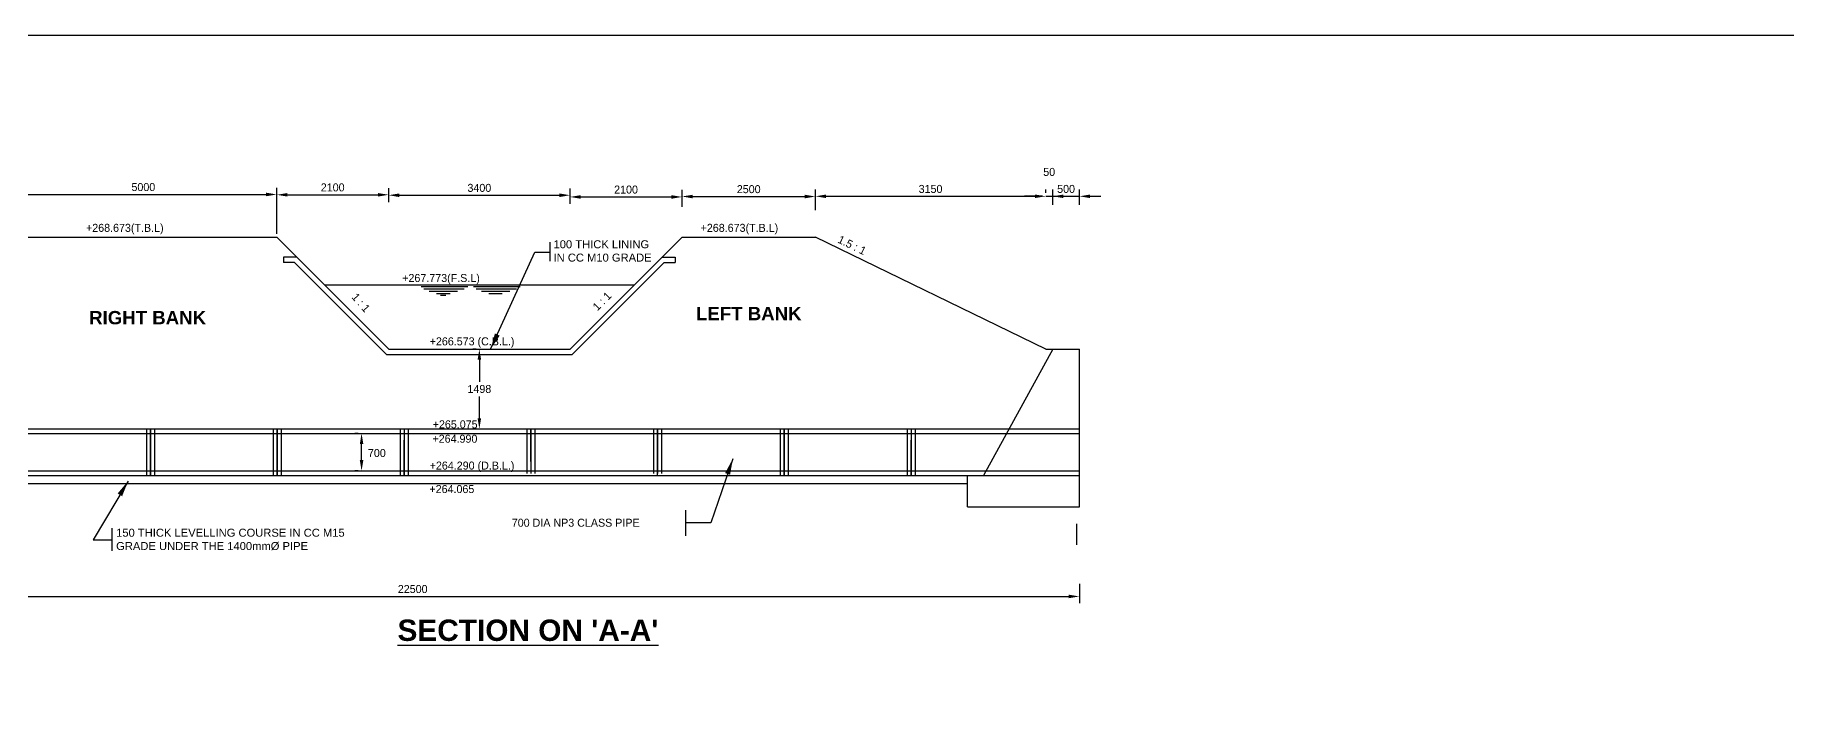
# Model space of a CAD drawing. Header units: millimetres. Extents: x 2268 to 3145, y -346 to 298.
# Drawn here: x 2495.9 to 2824.3, y 174.1 to 297.6 of the extents above; entities that cross this region are included whole.
import ezdxf

# ---------------------------------------------------------------- set-up
doc = ezdxf.new("R2010")
doc.units = ezdxf.units.MM
doc.linetypes.add('DASHED', pattern=[19.05, 12.7, -6.35])
doc.layers.add('BASIC', color=18, linetype='Continuous')
doc.dimstyles.new('ISO-25', dxfattribs={"dimtxt": 2.5, "dimasz": 4, "dimexe": 1.25, "dimexo": 0.625, "dimtad": 1, "dimtih": 1, "dimtoh": 1, "dimtxsty": 'Standard', "dimcen": 2.5, "dimadec": 0, "dimazin": 0, "dimtfac": 1, "dimtmove": 0, "dimatfit": 3, "dimfxl": 1, "dimarcsym": 0})

# ---------------------------------------------------------------- blocks, each defined once
blk = doc.blocks.new('*D7')
at = {"layer": 'BASIC', "color": 0, "lineweight": -2, "transparency": 16777216}
for p, q in [((2556.45, 222.92), (2555.82, 222.92)), ((2557.07, 217.92), (2557.07, 220.92)), ((2556.45, 215.92), (2555.82, 215.92))]:
    blk.add_line(p, q, dxfattribs=at)
at = {"layer": 'BASIC', "color": 0, "transparency": 16777216}
for points in [[(2556.74, 220.92), (2557.41, 220.92), (2557.07, 222.92)], [(2556.74, 217.92), (2557.41, 217.92), (2557.07, 215.92)]]:
    blk.add_solid(points, dxfattribs=at)
at = {"layer": 'Defpoints', "color": 0, "transparency": 16777216}
for p in [(2557.07, 222.92), (2557.07, 222.92), (2557.07, 215.92)]:
    blk.add_point(p, dxfattribs=at)
at = {"layer": 'BASIC', "color": 0, "transparency": 16777216, "insert": (2559.94, 219.25), "char_height": 1.5, "attachment_point": 5}
blk.add_mtext('700', dxfattribs=at)
blk = doc.blocks.new('*D8')
at = {"layer": 'BASIC', "color": 0, "lineweight": -2, "transparency": 16777216}
for p, q in [((2491.16, 265.3), (2491.16, 268.98)), ((2493.16, 267.73), (2539.16, 267.73)), ((2541.16, 265.3), (2541.16, 268.98))]:
    blk.add_line(p, q, dxfattribs=at)
at = {"layer": 'BASIC', "color": 0, "transparency": 16777216}
for points in [[(2493.16, 268.07), (2493.16, 267.4), (2491.16, 267.73)], [(2539.16, 268.07), (2539.16, 267.4), (2541.16, 267.73)]]:
    blk.add_solid(points, dxfattribs=at)
at = {"layer": 'Defpoints', "color": 0, "transparency": 16777216}
for p in [(2541.16, 267.73), (2491.16, 264.68), (2541.16, 264.68)]:
    blk.add_point(p, dxfattribs=at)
at = {"layer": 'BASIC', "color": 0, "transparency": 16777216, "insert": (2516.16, 269.11), "char_height": 1.5, "attachment_point": 5}
blk.add_mtext('5000', dxfattribs=at)
blk = doc.blocks.new('*D9')
at = {"layer": 'BASIC', "color": 0, "lineweight": -2, "transparency": 16777216}
for p, q in [((2541.16, 260.37), (2541.16, 268.92)), ((2543.16, 267.67), (2560.16, 267.67)), ((2562.16, 266.27), (2562.16, 268.92))]:
    blk.add_line(p, q, dxfattribs=at)
at = {"layer": 'BASIC', "color": 0, "transparency": 16777216}
for points in [[(2543.16, 268), (2543.16, 267.34), (2541.16, 267.67)], [(2560.16, 268), (2560.16, 267.34), (2562.16, 267.67)]]:
    blk.add_solid(points, dxfattribs=at)
at = {"layer": 'Defpoints', "color": 0, "transparency": 16777216}
for p in [(2562.16, 267.67), (2562.16, 265.64), (2541.16, 259.75)]:
    blk.add_point(p, dxfattribs=at)
at = {"layer": 'BASIC', "color": 0, "transparency": 16777216, "insert": (2551.66, 269.05), "char_height": 1.5, "attachment_point": 5}
blk.add_mtext('2100', dxfattribs=at)
blk = doc.blocks.new('*D10')
at = {"layer": 'BASIC', "color": 0, "lineweight": -2, "transparency": 16777216}
for p, q in [((2562.16, 266.27), (2562.16, 268.84)), ((2564.16, 267.59), (2594.16, 267.59)), ((2596.16, 266.21), (2596.16, 268.84))]:
    blk.add_line(p, q, dxfattribs=at)
at = {"layer": 'BASIC', "color": 0, "transparency": 16777216}
for points in [[(2564.16, 267.92), (2564.16, 267.25), (2562.16, 267.59)], [(2594.16, 267.92), (2594.16, 267.25), (2596.16, 267.59)]]:
    blk.add_solid(points, dxfattribs=at)
at = {"layer": 'Defpoints', "color": 0, "transparency": 16777216}
for p in [(2596.16, 267.59), (2562.16, 265.64), (2596.16, 265.58)]:
    blk.add_point(p, dxfattribs=at)
at = {"layer": 'BASIC', "color": 0, "transparency": 16777216, "insert": (2579.16, 268.96), "char_height": 1.5, "attachment_point": 5}
blk.add_mtext('3400', dxfattribs=at)
blk = doc.blocks.new('*D11')
at = {"layer": 'BASIC', "color": 0, "lineweight": -2, "transparency": 16777216}
for p, q in [((2596.16, 265.97), (2596.16, 268.52)), ((2598.16, 267.27), (2615.16, 267.27)), ((2617.16, 267.42), (2617.16, 268.52))]:
    blk.add_line(p, q, dxfattribs=at)
at = {"layer": 'BASIC', "color": 0, "transparency": 16777216}
for points in [[(2598.16, 267.6), (2598.16, 266.93), (2596.16, 267.27)], [(2615.16, 267.6), (2615.16, 266.93), (2617.16, 267.27)]]:
    blk.add_solid(points, dxfattribs=at)
at = {"layer": 'Defpoints', "color": 0, "transparency": 16777216}
for p in [(2617.16, 267.27), (2617.16, 266.79), (2596.16, 265.34)]:
    blk.add_point(p, dxfattribs=at)
at = {"layer": 'BASIC', "color": 0, "transparency": 16777216, "insert": (2606.66, 268.64), "char_height": 1.5, "attachment_point": 5}
blk.add_mtext('2100', dxfattribs=at)
blk = doc.blocks.new('*D12')
at = {"layer": 'BASIC', "color": 0, "lineweight": -2, "transparency": 16777216}
for p, q in [((2617.16, 265.42), (2617.16, 268.6)), ((2619.16, 267.35), (2640.16, 267.35)), ((2642.16, 265.11), (2642.16, 268.6))]:
    blk.add_line(p, q, dxfattribs=at)
at = {"layer": 'BASIC', "color": 0, "transparency": 16777216}
for points in [[(2619.16, 267.68), (2619.16, 267.01), (2617.16, 267.35)], [(2640.16, 267.68), (2640.16, 267.01), (2642.16, 267.35)]]:
    blk.add_solid(points, dxfattribs=at)
at = {"layer": 'Defpoints', "color": 0, "transparency": 16777216}
for p in [(2642.16, 267.35), (2617.16, 264.8), (2642.16, 264.48)]:
    blk.add_point(p, dxfattribs=at)
at = {"layer": 'BASIC', "color": 0, "transparency": 16777216, "insert": (2629.66, 268.72), "char_height": 1.5, "attachment_point": 5}
blk.add_mtext('2500', dxfattribs=at)
blk = doc.blocks.new('*D13')
at = {"layer": 'BASIC', "color": 0, "lineweight": -2, "transparency": 16777216}
for p, q in [((2642.16, 264.82), (2642.16, 268.64)), ((2644.16, 267.39), (2683.35, 267.39)), ((2685.35, 268.01), (2685.35, 268.64))]:
    blk.add_line(p, q, dxfattribs=at)
at = {"layer": 'BASIC', "color": 0, "transparency": 16777216}
for points in [[(2644.16, 267.72), (2644.16, 267.06), (2642.16, 267.39)], [(2683.35, 267.72), (2683.35, 267.06), (2685.35, 267.39)]]:
    blk.add_solid(points, dxfattribs=at)
at = {"layer": 'Defpoints', "color": 0, "transparency": 16777216}
for p in [(2685.35, 267.39), (2685.35, 267.39), (2642.16, 264.19)]:
    blk.add_point(p, dxfattribs=at)
at = {"layer": 'BASIC', "color": 0, "transparency": 16777216, "insert": (2663.75, 268.76), "char_height": 1.5, "attachment_point": 5}
blk.add_mtext('3150', dxfattribs=at)
blk = doc.blocks.new('*D15')
at = {"layer": 'BASIC', "color": 0, "lineweight": -2, "transparency": 16777216}
for p, q in [((2578.54, 238.75), (2577.91, 238.75)), ((2579.16, 236.75), (2579.16, 232.63)), ((2579.16, 225.77), (2579.16, 229.88)), ((2578.54, 223.77), (2577.91, 223.77))]:
    blk.add_line(p, q, dxfattribs=at)
at = {"layer": 'BASIC', "color": 0, "transparency": 16777216}
for points in [[(2578.83, 236.75), (2579.49, 236.75), (2579.16, 238.75)], [(2578.83, 225.77), (2579.49, 225.77), (2579.16, 223.77)]]:
    blk.add_solid(points, dxfattribs=at)
at = {"layer": 'Defpoints', "color": 0, "transparency": 16777216}
for p in [(2579.16, 238.75), (2579.16, 223.77), (2579.16, 223.77)]:
    blk.add_point(p, dxfattribs=at)
at = {"layer": 'BASIC', "color": 0, "transparency": 16777216, "insert": (2579.16, 231.26), "char_height": 1.5, "attachment_point": 5}
blk.add_mtext('1498', dxfattribs=at)
blk = doc.blocks.new('*D32')
at = {"layer": 'BASIC', "color": 0, "lineweight": -2, "transparency": 16777216}
for p, q in [((2441.66, 194.89), (2441.66, 191.12)), ((2691.66, 194.72), (2691.66, 191.12)), ((2443.66, 192.37), (2689.66, 192.37))]:
    blk.add_line(p, q, dxfattribs=at)
at = {"layer": 'BASIC', "color": 0, "transparency": 16777216}
for points in [[(2443.66, 192.7), (2443.66, 192.04), (2441.66, 192.37)], [(2689.66, 192.7), (2689.66, 192.04), (2691.66, 192.37)]]:
    blk.add_solid(points, dxfattribs=at)
at = {"layer": 'Defpoints', "color": 0, "transparency": 16777216}
for p in [(2441.66, 195.51), (2691.66, 195.34), (2691.66, 192.37)]:
    blk.add_point(p, dxfattribs=at)
at = {"layer": 'BASIC', "color": 0, "transparency": 16777216, "insert": (2566.66, 193.75), "char_height": 1.5, "attachment_point": 5}
blk.add_mtext('22500', dxfattribs=at)
blk = doc.blocks.new('*D103')
at = {"layer": 'BASIC', "color": 0, "lineweight": -2, "transparency": 16777216}
for p, q in [((2683.35, 267.39), (2681.35, 267.39)), ((2685.35, 268.01), (2685.35, 268.64)), ((2685.35, 267.39), (2686.66, 267.39)), ((2686.66, 265.8), (2686.66, 268.64)), ((2688.66, 267.39), (2690.66, 267.39))]:
    blk.add_line(p, q, dxfattribs=at)
at = {"layer": 'BASIC', "color": 0, "transparency": 16777216}
for points in [[(2683.35, 267.72), (2683.35, 267.06), (2685.35, 267.39)], [(2688.66, 267.72), (2688.66, 267.06), (2686.66, 267.39)]]:
    blk.add_solid(points, dxfattribs=at)
at = {"layer": 'Defpoints', "color": 0, "transparency": 16777216}
for p in [(2685.35, 267.39), (2686.66, 267.39), (2686.66, 265.18)]:
    blk.add_point(p, dxfattribs=at)
at = {"layer": 'BASIC', "color": 0, "transparency": 16777216, "insert": (2686, 271.95), "char_height": 1.5, "attachment_point": 5}
blk.add_mtext('50', dxfattribs=at)

msp = doc.modelspace()

# ---------------------------------------------------------------- linework, layer by layer
at = {"color": 0}
for p, q in [((2491.16079, 259.74587), (2541.16079, 259.74587)), ((2541.16079, 259.74587), (2562.16079, 238.74587)), ((2617.16079, 259.74587), (2596.16079, 238.74587)), ((2592.38113, 258.7892), (2592.38113, 255.23969)), ((2544.94079, 255.96587), (2542.44842, 255.96587)), ((2543.44842, 255.96587), (2542.44842, 255.96587)), ((2542.44842, 255.96587), (2542.44842, 254.96587)), ((2544.52519, 254.96726), (2542.44842, 254.96726)), ((2544.52519, 254.96726), (2561.74657, 237.74587)), ((2613.79639, 254.96726), (2596.575, 237.74587)), ((2613.38079, 255.96587), (2615.87316, 255.96587)), ((2613.79639, 254.96726), (2615.87316, 254.96726)), ((2614.87316, 255.96587), (2615.87316, 255.96587)), ((2615.87316, 255.96587), (2615.87316, 254.96587)), ((2583.13349, 250.74587), (2550.16079, 250.74587)), ((2608.16079, 250.74587), (2550.16079, 250.74587)), ((2568.23046, 250.47602), (2577.01508, 250.47602)), ((2568.73618, 250.01403), (2576.28787, 250.01403)), ((2578.03478, 250.47602), (2586.8194, 250.47602)), ((2578.5405, 250.01403), (2586.0922, 250.01403)), ((2569.74545, 249.61504), (2575.06579, 249.61504)), ((2571.10214, 249.18975), (2573.6559, 249.18975)), ((2571.87358, 248.8442), (2572.88445, 248.8442)), ((2579.54977, 249.61504), (2584.87011, 249.61504)), ((2580.90646, 249.18975), (2583.46022, 249.18975)), ((2561.74657, 237.74587), (2596.575, 237.74587)), ((2691.12486, 205.96465), (2691.12486, 202.07313))]:
    msp.add_line(p, q, dxfattribs=at)
at = {"color": 0, "linetype": 'ByBlock'}
for p, q in [((2516.74679, 223.76587), (2516.74679, 215.06587)), ((2518.24679, 223.76587), (2518.24679, 215.06587)), ((2540.51479, 223.76587), (2540.51479, 215.06587)), ((2542.01479, 223.76587), (2542.01479, 215.06587)), ((2564.28279, 223.76587), (2564.28279, 215.06587)), ((2565.78279, 223.76587), (2565.78279, 215.06587)), ((2588.05079, 223.76587), (2588.05079, 215.41587)), ((2589.55079, 223.76587), (2589.55079, 215.41587)), ((2611.81879, 223.76587), (2611.81879, 215.41587)), ((2613.31879, 223.76587), (2613.31879, 215.41587)), ((2635.58679, 223.76587), (2635.58679, 215.06587)), ((2637.08679, 223.76587), (2637.08679, 215.06587)), ((2659.35479, 223.76587), (2659.35479, 215.06587)), ((2660.85479, 223.76587), (2660.85479, 215.06587))]:
    msp.add_line(p, q, dxfattribs=at)
at = {"color": 0, "linetype": 'DASHED'}
for p, q in [((2517.49679, 223.76587), (2517.49679, 215.06587)), ((2541.26479, 223.76587), (2541.26479, 215.06587)), ((2565.03279, 223.76587), (2565.03279, 215.06587)), ((2588.80079, 223.76587), (2588.80079, 215.41587)), ((2612.56879, 223.76587), (2612.56879, 215.41587)), ((2636.33679, 223.76587), (2636.33679, 215.06587)), ((2660.10479, 223.76587), (2660.10479, 215.06587))]:
    msp.add_line(p, q, dxfattribs=at)
at = {"color": 0, "lineweight": -3}
for p, q in [((2517.49679, 215.06587), (2517.49679, 223.76587)), ((2541.26479, 215.06587), (2541.26479, 223.76587)), ((2588.80079, 217.69587), (2588.80079, 223.76587)), ((2612.56879, 215.06587), (2612.56879, 223.76587)), ((2636.33679, 215.06587), (2636.33679, 223.76587)), ((2565.03279, 215.06587), (2565.03279, 221.69587)), ((2660.10479, 215.06587), (2660.10479, 221.69587))]:
    msp.add_line(p, q, dxfattribs=at)
msp.add_lwpolyline([(2267.7406, 297.62314), (3145.06997, 297.62314), (3145.06997, -345.68892), (2267.7406, -345.68892)], close=True)
at = {"layer": 'BASIC', "color": 0}
for p, q in [((2684.66079, 267.3895), (2682.66079, 267.3895)), ((2686.66079, 265.80328), (2686.66079, 268.6395)), ((2686.66079, 267.3895), (2691.66079, 267.3895)), ((2691.66079, 265.80328), (2691.66079, 268.6395)), ((2693.66079, 267.3895), (2695.66079, 267.3895)), ((2617.16079, 259.74587), (2642.16079, 259.74587)), ((2685.34539, 238.74587), (2642.16079, 259.74587)), ((2562.16079, 238.74587), (2596.16079, 238.74587)), ((2686.66079, 238.74587), (2673.66079, 215.06587)), ((2686.66079, 238.74587), (2691.66079, 238.74587)), ((2686.66079, 238.74587), (2691.66079, 238.74587)), ((2691.66079, 209.16587), (2691.66079, 238.74587)), ((2441.66079, 223.76587), (2691.66079, 223.76587)), ((2441.66079, 222.91587), (2691.66079, 222.91587)), ((2441.66079, 215.91587), (2691.66079, 215.91587)), ((2441.66079, 215.06587), (2691.66079, 215.06587)), ((2462.66079, 213.56587), (2670.66079, 213.56587)), ((2670.66079, 209.16587), (2670.66079, 215.06587)), ((2617.84943, 203.71309), (2617.84943, 208.52404)), ((2670.66079, 209.16587), (2691.66079, 209.16587)), ((2510.32161, 200.92538), (2510.32161, 205.15985))]:
    msp.add_line(p, q, dxfattribs=at)
at = {"layer": 'BASIC', "color": 2}
for p, q in [((2685.34539, 238.74587), (2686.66079, 238.74587)), ((2562.16079, 222.91587), (2596.16079, 222.91587)), ((2562.16079, 215.91587), (2596.16079, 215.91587)), ((2562.16079, 215.91587), (2596.16079, 215.91587))]:
    msp.add_line(p, q, dxfattribs=at)
at = {"layer": 'BASIC', "color": 0}
msp.add_solid([(2693.66079, 267.72283), (2693.66079, 267.05616), (2691.66079, 267.3895)], dxfattribs=at)

# ---------------------------------------------------------------- texts
at = {"color": 0}
msp.add_text('700 DIA NP3 CLASS PIPE', height=1.5, dxfattribs=at).set_placement((2585.23729, 205.43947))
at = {"color": 0, "attachment_point": 1}
for s, insert, char_height, width in [('+268.673(T.B.L)', (2505.40648, 262.22594), 1.5, 40.8919), ('+268.673(T.B.L)', (2620.64137, 262.22594), 1.5, 40.8919), ('{\\fArial|b0|i0|c0|p34;100 THICK LINING\\PIN CC M10 GRADE }', (2593.06361, 259.14617), 1.5, 40.8919), ('+267.773(F.S.L)', (2564.69513, 252.82303), 1.5, 40.8919), ('{\\fArial|b1|i0|c0|p34;LEFT BANK}', (2619.77856, 246.65303), 2.5, 25.2057), ('{\\fArial|b1|i0|c0|p34;RIGHT BANK}', (2505.99447, 245.88874), 2.5, 25.2057), ('+266.573 (C.B.L.)', (2569.84172, 240.94562), 1.5, 40.8919), ('+265.075', (2570.40662, 225.39096), 1.5, 40.8919), ('+264.990 ', (2570.36367, 222.68706), 1.5, 40.8919), ('+264.290 (D.B.L.)', (2569.84172, 217.65529), 1.5, 40.8919), ('+264.065 ', (2569.79332, 213.25094), 1.5, 40.8919), ('{\\fArial|b0|i0|c0|p34;150 THICK LEVELLING COURSE IN CC M15 GRADE UNDER THE 1400mm%%C PIPE}', (2511.05637, 205.06905), 1.5, 43.8919), ("{\\fArial|b1|i0|c0|p34;\\LSECTION ON 'A-A'}", (2563.81143, 188.03105), 4, 48.5646)]:
    msp.add_mtext(s, dxfattribs=dict(at, insert=insert, char_height=char_height, width=width))
at = {"color": 0, "char_height": 1.5, "width": 40.8919}
for s, insert, attachment_point, rotation in [('1.5 : 1', (2646.85722, 260.12275), 1, 334.1211428), ('1 : 1', (2556.235, 249.41653), 1, 311.2163006), ('1 : 1', (2602.99464, 249.64611), 3, 45.2833837)]:
    msp.add_mtext(s, dxfattribs=dict(at, insert=insert, attachment_point=attachment_point, rotation=rotation))
at = {"layer": 'BASIC', "color": 0, "insert": (2689.16079, 268.7645), "char_height": 1.5, "attachment_point": 5}
msp.add_mtext('500', dxfattribs=at)

# ---------------------------------------------------------------- dimensions: what is measured, and where the dimension line sits
at = {"layer": 'BASIC', "color": 0}
for base, p1, p2, text, picture, middle in [((2686.66079, 267.3895), (2685.34539, 267.3895), (2686.66079, 265.17828), '50', '*D103', (2686.00309, 271.952)), ((2685.34539, 267.3895), (2642.16079, 264.19396), (2685.34539, 267.3895), '3150', '*D13', (2663.75309, 268.7645)), ((2691.66079, 192.37002), (2441.66079, 195.51273), (2691.66079, 195.34309), '22500', '*D32', (2566.66079, 193.74502))]:
    dim = msp.add_linear_dim(base=base, p1=p1, p2=p2, text=text, dimstyle='ISO-25', override={"dimtxt": 1.5, "dimasz": 2, "dimlfac": 100, "dimtmove": 2}, dxfattribs=at)
    dim.commit()
    dim.dimension.update_dxf_attribs({"geometry": picture, "text_midpoint": middle})
for base, p1, p2, picture, middle in [((2541.16079, 267.73168), (2491.16079, 264.67628), (2541.16079, 264.67628), '*D8', (2516.16079, 269.10668)), ((2562.16079, 267.67018), (2541.16079, 259.74587), (2562.16079, 265.64398), '*D9', (2551.66079, 269.04518)), ((2596.16079, 267.58812), (2562.16079, 265.64398), (2596.16079, 265.58322), '*D10', (2579.16079, 268.96312)), ((2617.16079, 267.2662), (2596.16079, 265.34178), (2617.16079, 266.79237), '*D11', (2606.66079, 268.6412)), ((2642.16079, 267.34537), (2617.16079, 264.79562), (2642.16079, 264.48312), '*D12', (2629.66079, 268.72037))]:
    dim = msp.add_linear_dim(base=base, p1=p1, p2=p2, dimstyle='ISO-25', override={"dimtxt": 1.5, "dimasz": 2, "dimlfac": 100, "dimtmove": 2}, dxfattribs=at)
    dim.commit()
    dim.dimension.update_dxf_attribs({"geometry": picture, "text_midpoint": middle})
dim = msp.add_linear_dim(base=(2579.16079, 223.76587), p1=(2579.16079, 238.74587), p2=(2579.16079, 223.76587), angle=90, dimstyle='ISO-25', override={"dimtxt": 1.5, "dimasz": 2, "dimlfac": 100, "dimtmove": 2}, dxfattribs=at)
dim.commit()
dim.dimension.update_dxf_attribs({"geometry": '*D15', "text_midpoint": (2579.16079, 231.25587)})
dim = msp.add_linear_dim(base=(2557.07168, 222.91587), p1=(2557.07168, 215.91587), p2=(2557.07168, 222.91587), angle=90, dimstyle='ISO-25', override={"dimtxt": 1.5, "dimasz": 2, "dimlfac": 100, "dimtmove": 2}, dxfattribs=at)
dim.commit()
dim.dimension.update_dxf_attribs({"geometry": '*D7', "text_midpoint": (2559.93564, 219.24874), "dimtype": 160})

# ---------------------------------------------------------------- leaders
at = {"color": 0}
for points in [[(2581.27585, 238.74587), (2589.57241, 256.89582), (2592.38113, 256.89582)], [(2626.68373, 218.17766), (2622.5274, 206.18733), (2617.84943, 206.18733)], [(2513.30228, 213.99704), (2506.72193, 202.97126), (2510.32161, 202.97126)]]:
    msp.add_leader(points, dimstyle='ISO-25', override={"dimasz": 3, "dimjust": 2}, dxfattribs=at)

doc.saveas('drawing.dxf')
